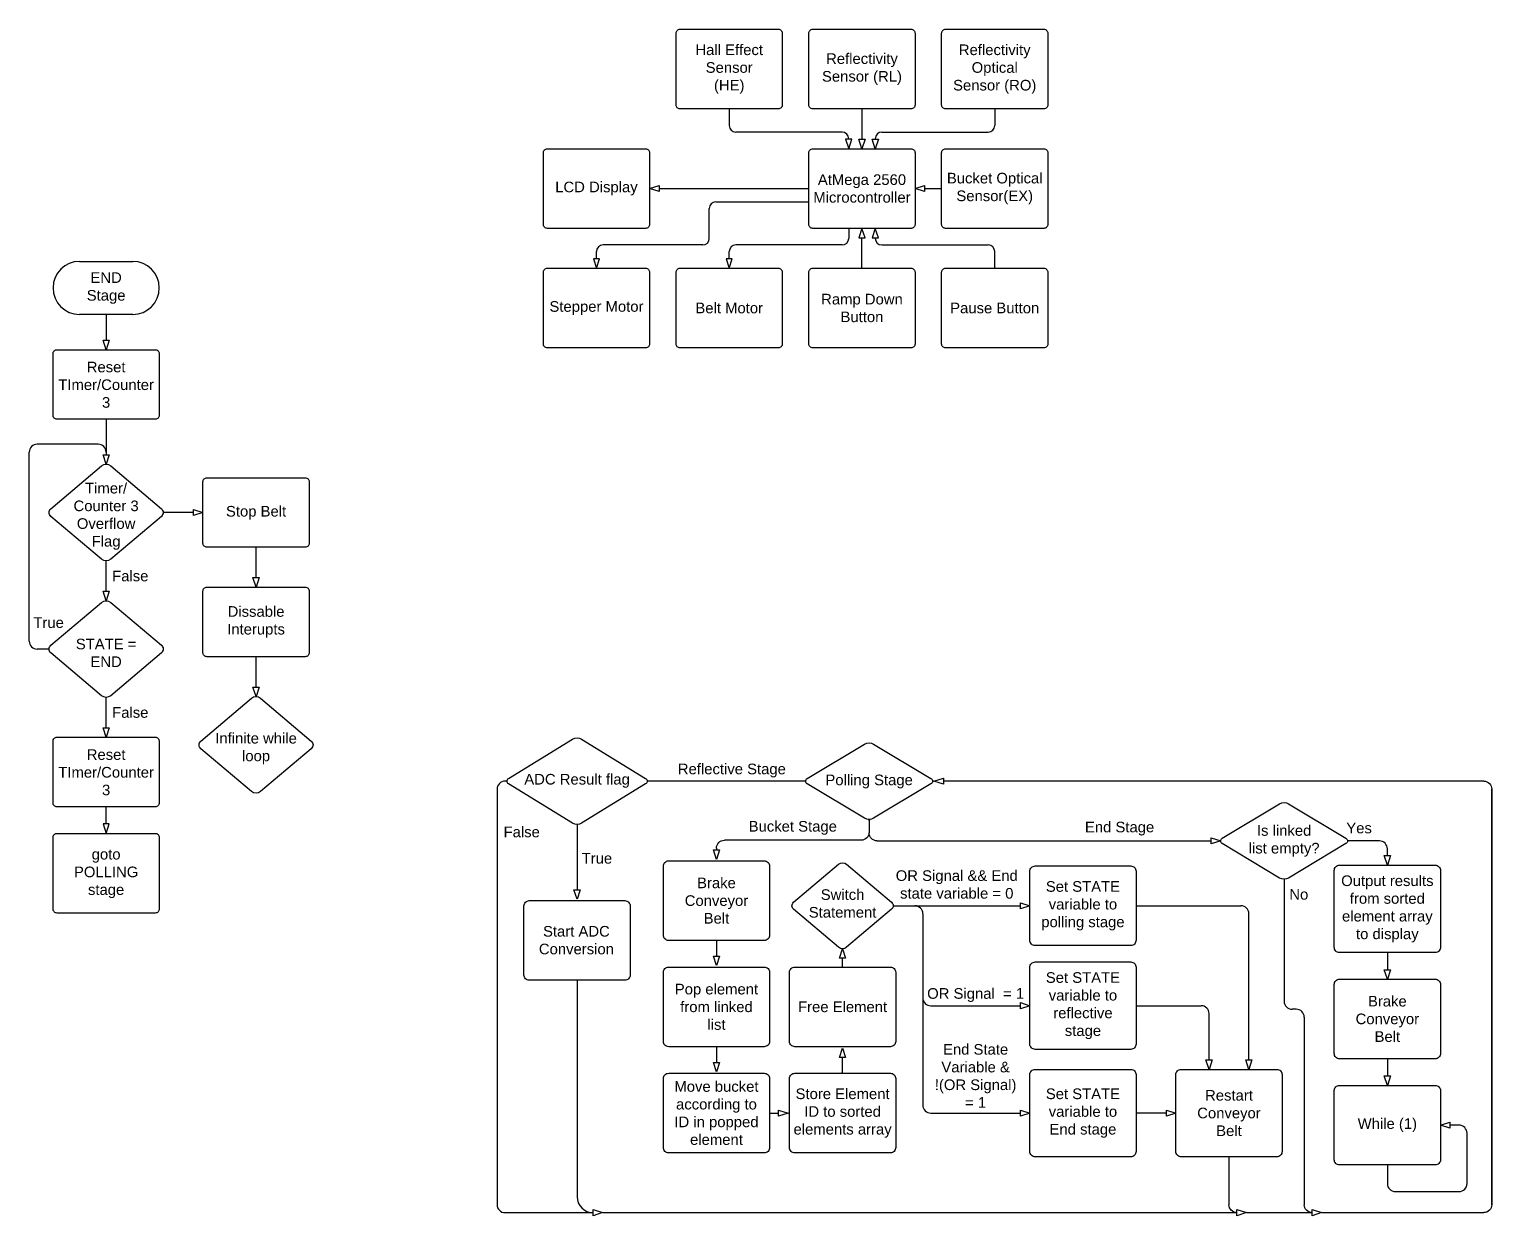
# Model space of a CAD drawing. Header units: inches. Extents: x 10 to 5225, y -3658 to 460.
# Drawn here: x 2674 to 4877, y -1328 to 460 of the extents above; entities that cross this region are included whole.
import ezdxf

# ---------------------------------------------------------------- set-up
doc = ezdxf.new("R2010")
doc.units = ezdxf.units.IN
doc.header["$MEASUREMENT"] = 0

msp = doc.modelspace()

# ---------------------------------------------------------------- linework, layer by layer
at = {"linetype": 'Continuous'}
for p, q in [((3728.3, 339.7), (3728.3, 314.7)), ((4128.3, 339.7), (4128.3, 314.7)), ((3898.3, 304.7), (3738.3, 304.7)), ((3908.3, 294), (3908.3, 294.7)), ((3948.3, 294), (3948.3, 294.7)), ((3958.3, 304.7), (4118.3, 304.7)), ((3622.6, 219.7), (3848.3, 219.7)), ((3708.2, 199.7), (3848.3, 199.7)), ((4022.6, 219.7), (4048.3, 219.7)), ((3698.3, 144.6), (3698.3, 189.8)), ((3908.3, 159.7), (3908.3, 144.7)), ((3688.4, 134.7), (3538.3, 134.7)), ((3898.3, 134.7), (3738.3, 134.7)), ((3948.3, 145.4), (3948.3, 144.7)), ((3958.3, 134.7), (4118.3, 134.7)), ((3528.3, 114), (3528.3, 124.7)), ((3728.3, 114), (3728.3, 124.7)), ((4128.3, 99.7), (4128.3, 124.7)), ((2777.6, -165.4), (2685.8, -165.4)), ((2673.8, -462), (2673.8, -177.4)), ((2921.2, -268.3), (2875.5, -268.3)), ((3015.5, -366.4), (3015.5, -320.7)), ((2789.6, -386.9), (2789.6, -341.1)), ((2703.8, -474), (2685.8, -474)), ((3015.5, -531.2), (3015.5, -485.5)), ((2789.6, -592.6), (2789.6, -546.8)), ((3393.5, -673), (3390.5, -673)), ((2789.6, -737.4), (2789.6, -711.6)), ((4707.8, -763), (4659.8, -763)), ((4719.8, -785.2), (4719.8, -775)), ((4564.3, -820.8), (4564.3, -1004.6)), ((4341.2, -860.7), (4499.2, -860.7)), ((4511.2, -1092.9), (4511.2, -872.7)), ((4719.8, -931.2), (4719.8, -957)), ((4341.2, -1011.2), (4439.2, -1011.2)), ((4451.2, -1092.9), (4451.2, -1023.2)), ((4582.5, -1016.6), (4576.3, -1016.6)), ((4386.9, -1173), (4341.2, -1173)), ((4827.8, -1191.2), (4814, -1191.2)), ((4839.8, -1279.2), (4839.8, -1203.2)), ((4719.8, -1251.2), (4719.8, -1279.2)), ((4731.8, -1291.2), (4827.8, -1291.2))]:
    msp.add_line(p, q, dxfattribs=at)
for p, q in [((3928.3, 339.7), (3928.3, 294)), ((3928.3, 99.7), (3928.3, 145.4)), ((2749.6, 110), (2829.6, 110)), ((2829.6, 30), (2749.6, 30)), ((2789.6, 30), (2789.6, -8.8)), ((2870.1, -75.9), (2870.1, -75)), ((2870.6, -75.9), (2870.1, -75.9)), ((2789.6, -127.8), (2789.6, -181.2)), ((3096, -268.8), (3096, -267.8)), ((3096.5, -268.8), (3096, -268.8)), ((3096, -433.6), (3096, -432.6)), ((3096.5, -433.6), (3096, -433.6)), ((2870.1, -659.7), (2870.1, -658.7)), ((2870.6, -659.7), (2870.1, -659.7)), ((3842.6, -673), (3604.6, -673)), ((3842.6, -673.5), (3842.6, -672.5)), ((3843.1, -673.5), (3842.6, -673.5)), ((3843.1, -673), (3843.1, -673.5)), ((4865.1, -673), (4051.4, -673)), ((3378.5, -685), (3378.5, -1311)), ((3499.1, -738.4), (3499.1, -836.1)), ((3939.1, -731.8), (3939.1, -751)), ((3927.1, -761.9), (3721.1, -761.9)), ((3951.1, -763), (4454.5, -763)), ((3709.1, -773.9), (3709.1, -776.1)), ((3709.1, -913), (3709.1, -936.1)), ((3899.1, -953), (3899.1, -940.2)), ((3499.1, -973), (3499.1, -1299)), ((4594.5, -1028.6), (4594.5, -1311)), ((3709.1, -1073), (3709.1, -1096.1)), ((3899.1, -1112), (3899.1, -1089.9)), ((4719.8, -1091.2), (4719.8, -1117)), ((3898.6, -1112.5), (3898.6, -1112)), ((3899.5, -1112.5), (3898.6, -1112.5)), ((3789.1, -1173), (3802.7, -1173)), ((4481.2, -1238.9), (4481.2, -1311)), ((3390.5, -1323), (3523.1, -1323)), ((3537.3, -1323), (4493.3, -1323)), ((4507.6, -1323), (4606.5, -1323)), ((4620.8, -1323), (4865.1, -1323))]:
    msp.add_line(p, q)
for points in [[(3648.3, 453.7, -0.414214), (3654.3, 459.7), (3802.3, 459.7, -0.414214), (3808.3, 453.7), (3808.3, 345.7, -0.414214), (3802.3, 339.7), (3654.3, 339.7, -0.414214), (3648.3, 345.7)], [(3848.3, 453.7, -0.414214), (3854.3, 459.7), (4002.3, 459.7, -0.414214), (4008.3, 453.7), (4008.3, 345.7, -0.414214), (4002.3, 339.7), (3854.3, 339.7, -0.414214), (3848.3, 345.7)], [(4048.3, 453.7, -0.414214), (4054.3, 459.7), (4202.3, 459.7, -0.414214), (4208.3, 453.7), (4208.3, 345.7, -0.414214), (4202.3, 339.7), (4054.3, 339.7, -0.414214), (4048.3, 345.7)], [(3448.3, 273.7, -0.414214), (3454.3, 279.7), (3602.3, 279.7, -0.414214), (3608.3, 273.7), (3608.3, 165.7, -0.414214), (3602.3, 159.7), (3454.3, 159.7, -0.414214), (3448.3, 165.7)], [(3848.3, 273.7, -0.414214), (3854.3, 279.7), (4002.3, 279.7, -0.414214), (4008.3, 273.7), (4008.3, 165.7, -0.414214), (4002.3, 159.7), (3854.3, 159.7, -0.414214), (3848.3, 165.7)], [(4048.3, 273.7, -0.414214), (4054.3, 279.7), (4202.3, 279.7, -0.414214), (4208.3, 273.7), (4208.3, 165.7, -0.414214), (4202.3, 159.7), (4054.3, 159.7, -0.414214), (4048.3, 165.7)], [(3448.3, 93.7, -0.414214), (3454.3, 99.7), (3602.3, 99.7, -0.414214), (3608.3, 93.7), (3608.3, -14.3, -0.414214), (3602.3, -20.3), (3454.3, -20.3, -0.414214), (3448.3, -14.3)], [(3648.3, 93.7, -0.414214), (3654.3, 99.7), (3802.3, 99.7, -0.414214), (3808.3, 93.7), (3808.3, -14.3, -0.414214), (3802.3, -20.3), (3654.3, -20.3, -0.414214), (3648.3, -14.3)], [(3848.3, 93.7, -0.414214), (3854.3, 99.7), (4002.3, 99.7, -0.414214), (4008.3, 93.7), (4008.3, -14.3, -0.414214), (4002.3, -20.3), (3854.3, -20.3, -0.414214), (3848.3, -14.3)], [(4048.3, 93.7, -0.414214), (4054.3, 99.7), (4202.3, 99.7, -0.414214), (4208.3, 93.7), (4208.3, -14.3, -0.414214), (4202.3, -20.3), (4054.3, -20.3, -0.414214), (4048.3, -14.3)], [(2709.6, -29, -0.414214), (2715.6, -23), (2863.6, -23, -0.414214), (2869.6, -29), (2869.6, -121.8, -0.414214), (2863.6, -127.8), (2715.6, -127.8, -0.414214), (2709.6, -121.8)], [(2782.8, -198, -0.365473), (2796.5, -198), (2872.8, -262.5, -0.464057), (2872.8, -274.1), (2796.5, -338.6, -0.365473), (2782.8, -338.6), (2706.5, -274.1, -0.464057), (2706.5, -262.5)], [(2935.5, -221.9, -0.414214), (2941.5, -215.9), (3089.5, -215.9, -0.414214), (3095.5, -221.9), (3095.5, -314.7, -0.414214), (3089.5, -320.7), (2941.5, -320.7, -0.414214), (2935.5, -314.7)], [(2935.5, -386.7, -0.414214), (2941.5, -380.7), (3089.5, -380.7, -0.414214), (3095.5, -386.7), (3095.5, -479.5, -0.414214), (3089.5, -485.5), (2941.5, -485.5, -0.414214), (2935.5, -479.5)], [(2782.8, -403.6, -0.365473), (2796.5, -403.6), (2872.8, -468.2, -0.464057), (2872.8, -479.8), (2796.5, -544.3, -0.365473), (2782.8, -544.3), (2706.5, -479.8, -0.464057), (2706.5, -468.2)], [(3008.6, -548, -0.365473), (3022.3, -548), (3098.6, -612.5, -0.464057), (3098.6, -624.1), (3022.3, -688.7, -0.365473), (3008.6, -688.7), (2932.3, -624.2, -0.464057), (2932.3, -612.5)], [(2709.6, -612.8, -0.414214), (2715.6, -606.8), (2863.6, -606.8, -0.414214), (2869.6, -612.8), (2869.6, -705.6, -0.414214), (2863.6, -711.6), (2715.6, -711.6, -0.414214), (2709.6, -705.6)], [(3492.3, -609.5, -0.282395), (3505.9, -609.5), (3602.3, -668.8, -0.558755), (3602.3, -677.2), (3505.9, -736.5, -0.282395), (3492.3, -736.5), (3395.9, -677.2, -0.558755), (3395.9, -668.8)], [(3932.2, -617.1, -0.277067), (3945.9, -617.1), (4032.2, -668.9, -0.56727), (4032.2, -677.1), (3945.9, -728.9, -0.277067), (3932.2, -728.9), (3845.9, -677.1, -0.56727), (3845.9, -668.9)], [(4557.4, -707.1, -0.277067), (4571.1, -707.1), (4657.4, -758.9, -0.56727), (4657.4, -767.1), (4571.1, -818.9, -0.277067), (4557.4, -818.9), (4471.1, -767.1, -0.56727), (4471.1, -758.9)], [(2709.6, -757.6, -0.414214), (2715.6, -751.6), (2863.6, -751.6, -0.414214), (2869.6, -757.6), (2869.6, -865.6, -0.414214), (2863.6, -871.6), (2715.6, -871.6, -0.414214), (2709.6, -865.6)], [(3629.1, -801, -0.414214), (3637.1, -793), (3781.1, -793, -0.414214), (3789.1, -801), (3789.1, -905, -0.414214), (3781.1, -913), (3637.1, -913, -0.414214), (3629.1, -905)], [(3893, -798.2, -0.365473), (3905.2, -798.2), (3973, -855.5, -0.464057), (3973, -865.9), (3905.2, -923.2, -0.365473), (3893, -923.2), (3825.2, -865.9, -0.464057), (3825.2, -855.5)], [(4181.2, -808.7, -0.414214), (4189.2, -800.7), (4333.2, -800.7, -0.414214), (4341.2, -808.7), (4341.2, -912.7, -0.414214), (4333.2, -920.7), (4189.2, -920.7, -0.414214), (4181.2, -912.7)], [(4639.8, -807.5, -0.414214), (4647.8, -799.5), (4791.8, -799.5, -0.414214), (4799.8, -807.5), (4799.8, -923.2, -0.414214), (4791.8, -931.2), (4647.8, -931.2, -0.414214), (4639.8, -923.2)], [(3419.1, -861, -0.414214), (3427.1, -853), (3571.1, -853, -0.414214), (3579.1, -861), (3579.1, -965, -0.414214), (3571.1, -973), (3427.1, -973, -0.414214), (3419.1, -965)], [(4181.2, -953.3, -0.414214), (4189.2, -945.3), (4333.2, -945.3, -0.414214), (4341.2, -953.3), (4341.2, -1069, -0.414214), (4333.2, -1077), (4189.2, -1077, -0.414214), (4181.2, -1069)], [(3629.1, -961, -0.414214), (3637.1, -953), (3781.1, -953, -0.414214), (3789.1, -961), (3789.1, -1065, -0.414214), (3781.1, -1073), (3637.1, -1073, -0.414214), (3629.1, -1065)], [(3819.1, -961, -0.414214), (3827.1, -953), (3971.1, -953, -0.414214), (3979.1, -961), (3979.1, -1065, -0.414214), (3971.1, -1073), (3827.1, -1073, -0.414214), (3819.1, -1065)], [(4639.8, -979.2, -0.414214), (4647.8, -971.2), (4791.8, -971.2, -0.414214), (4799.8, -979.2), (4799.8, -1083.2, -0.414214), (4791.8, -1091.2), (4647.8, -1091.2, -0.414214), (4639.8, -1083.2)], [(3629.1, -1121, -0.414214), (3637.1, -1113), (3781.1, -1113, -0.414214), (3789.1, -1121), (3789.1, -1225, -0.414214), (3781.1, -1233), (3637.1, -1233, -0.414214), (3629.1, -1225)], [(3819.1, -1121, -0.414214), (3827.1, -1113), (3971.1, -1113, -0.414214), (3979.1, -1121), (3979.1, -1225, -0.414214), (3971.1, -1233), (3827.1, -1233, -0.414214), (3819.1, -1225)], [(4181.2, -1115.1, -0.414214), (4189.2, -1107.1), (4333.2, -1107.1, -0.414214), (4341.2, -1115.1), (4341.2, -1230.9, -0.414214), (4333.2, -1238.9), (4189.2, -1238.9, -0.414214), (4181.2, -1230.9)], [(4401.2, -1115.1, -0.414214), (4409.2, -1107.1), (4553.2, -1107.1, -0.414214), (4561.2, -1115.1), (4561.2, -1230.9, -0.414214), (4553.2, -1238.9), (4409.2, -1238.9, -0.414214), (4401.2, -1230.9)], [(4639.8, -1139.2, -0.414214), (4647.8, -1131.2), (4791.8, -1131.2, -0.414214), (4799.8, -1139.2), (4799.8, -1243.2, -0.414214), (4791.8, -1251.2), (4647.8, -1251.2, -0.414214), (4639.8, -1243.2)]]:
    msp.add_lwpolyline(points, format="xyb", close=True)
for points in [[(3908.3, 279.7), (3913, 294), (3903.7, 294)], [(3928.3, 279.7), (3923.7, 294), (3933, 294)], [(3948.3, 279.7), (3943.7, 294), (3953, 294)], [(3608.3, 219.7), (3622.6, 224.3), (3622.6, 215.1)], [(4008.3, 219.7), (4022.6, 224.3), (4022.6, 215.1)], [(3928.3, 159.7), (3923.7, 145.4), (3933, 145.4)], [(3948.3, 159.7), (3943.7, 145.4), (3953, 145.4)], [(3528.3, 99.7), (3533, 114), (3523.7, 114)], [(3728.3, 99.7), (3733, 114), (3723.7, 114)], [(2789.6, -23), (2785, -8.8), (2794.3, -8.8)], [(2789.6, -195.4), (2785, -181.2), (2794.3, -181.2)], [(2935.5, -268.3), (2921.2, -272.9), (2921.2, -263.6)], [(3015.5, -380.7), (3010.8, -366.4), (3020.1, -366.4)], [(2789.6, -401.1), (2785, -386.9), (2794.3, -386.9)], [(3015.5, -545.5), (3010.8, -531.2), (3020.1, -531.2)], [(2789.6, -606.8), (2785, -592.6), (2794.3, -592.6)], [(4036.7, -673), (4050.9, -668.4), (4050.9, -677.6), (4036.7, -673), (4050.9, -668.4), (4050.9, -677.6)], [(4877.1, -1311), (4877.1, -685)], [(2789.6, -751.6), (2794.3, -737.4), (2785, -737.4)], [(3939.1, -731.3), (3939.5, -731.3), (3939.5, -731.8), (3938.6, -731.8), (3938.6, -731.3), (3939.1, -731.3), (3939.5, -731.3), (3939.5, -731.8), (3938.6, -731.8), (3938.6, -731.3)], [(4468.8, -763), (4454.5, -767.6), (4454.5, -758.4)], [(3709.1, -790.9), (3704.4, -776.6), (3713.7, -776.6)], [(4719.8, -799.5), (4715.1, -785.2), (4724.4, -785.2)], [(3499.1, -850.9), (3494.4, -836.6), (3503.7, -836.6)], [(4181.2, -860.7), (4166.9, -865.3), (4166.9, -856.1)], [(3709.1, -950.9), (3704.4, -936.6), (3713.7, -936.6)], [(3899.1, -925.5), (3903.7, -939.7), (3894.4, -939.7)], [(4719.8, -971.2), (4715.1, -957), (4724.4, -957)], [(4181.2, -1011.2), (4166.9, -1015.8), (4166.9, -1006.5)], [(3899.1, -1075.1), (3903.7, -1089.4), (3894.4, -1089.4)], [(3709.1, -1110.9), (3704.4, -1096.6), (3713.7, -1096.6)], [(4451.2, -1107.1), (4446.5, -1092.9), (4455.8, -1092.9)], [(4511.2, -1107.1), (4506.5, -1092.9), (4515.8, -1092.9)], [(4719.8, -1131.2), (4715.1, -1117), (4724.4, -1117)], [(3816.9, -1173), (3802.7, -1177.6), (3802.7, -1168.4)], [(4181.2, -1173), (4166.9, -1177.6), (4166.9, -1168.4)], [(4401.2, -1173), (4386.9, -1177.6), (4386.9, -1168.4)], [(4799.8, -1191.2), (4814, -1186.6), (4814, -1195.9), (4799.8, -1191.2), (4814, -1186.6), (4814, -1195.9)], [(3537.3, -1323), (3523.1, -1327.6), (3523.1, -1318.4)], [(4507.4, -1323), (4493.2, -1327.6), (4493.2, -1318.4)], [(4620.8, -1323), (4606.5, -1327.6), (4606.5, -1318.4)]]:
    msp.add_lwpolyline(points, close=True)
msp.add_lwpolyline([(3975.4, -860.7), (4166.9, -860.7)], dxfattribs=at)
for points in [[(4020, -872.7), (4020, -999.2, 0.414214), (4032, -1011.2), (4166.9, -1011.2)], [(4020, -999.2), (4020, -1161, 0.414214), (4032, -1173), (4166.9, -1173)]]:
    msp.add_lwpolyline(points, format="xyb", dxfattribs=at)
for centre, radius, start, end in [((3738.3, 314.7), 10, 180, 270), ((4118.3, 314.7), 10, 270, 0), ((3898.3, 294.7), 10, 0, 90), ((3958.3, 294.7), 10, 90, 180), ((3708.2, 189.8), 9.9, 90, 180), ((3538.3, 124.7), 10, 90, 180), ((3688.4, 144.6), 9.9, 270, 0), ((3738.3, 124.7), 10, 90, 180), ((3898.3, 144.7), 10, 270, 0), ((3958.3, 144.7), 10, 180, 270), ((4118.3, 124.7), 10, 0, 90), ((2749.6, 70), 40, 90, 270), ((2829.6, 70), 40, 270, 90), ((2685.8, -177.4), 12, 90, 180), ((2777.6, -177.4), 12, 0, 90), ((2685.8, -462), 12, 180, 270), ((3390.5, -685), 12, 90, 180), ((4707.8, -775), 12, 0, 90), ((4008, -872.7), 12, 0, 90), ((4499.2, -872.7), 12, 0, 90), ((4439.2, -1023.2), 12, 0, 90), ((4576.3, -1004.6), 12, 180, 270), ((4582.5, -1028.6), 12, 0, 90), ((4827.8, -1203.2), 12, 0, 90), ((3523.1, -1299), 24, 180, 270), ((4731.8, -1279.2), 12, 180, 270), ((4827.8, -1279.2), 12, 270, 0)]:
    msp.add_arc(centre, radius, start, end, dxfattribs=at)
at = {"extrusion": (0, 0, -1)}
for centre, start, end in [((-4865.1, -685), 90, 180), ((-3721.1, -773.9), 0, 90), ((-3927.1, -749.9), 180, 270), ((-3951.1, -751), 270, 0), ((-4493.2, -1311), 270, 0), ((-4606.5, -1311), 270, 0), ((-4865.1, -1311), 180, 270)]:
    msp.add_arc(centre, 12, start, end, dxfattribs=at)
msp.add_arc((3390.5, -1311), 12, 180, 270)

# ---------------------------------------------------------------- texts
at = {"linetype": 'Continuous', "char_height": 16, "attachment_point": 5}
for s, width, insert in [('{\\fArial|b0|i0|c0|p34;Hall Effect Sensor^J(HE)}', 145.65, (3728.3, 399.7)), ('{\\fArial|b0|i0|c0|p34;Reflectivity Sensor (RL)}', 145.65, (3928.3, 399.7)), ('{\\fArial|b0|i0|c0|p34;Reflectivity \\POptical\\PSensor (RO)}', 145.65, (4128.3, 399.7)), ('{\\fArial|b0|i0|c0|p34;Bucket Optical Sensor(EX)}', 145.65, (4128.3, 219.7)), ('{\\fArial|b0|i0|c0|p34;LCD Display}', 145.65, (3528.3, 219.7)), ('{\\fArial|b0|i0|c0|p34;AtMega 2560 Microcontroller}', 145.65, (3928.3, 219.7)), ('{\\fArial|b0|i0|c0|p34;END\\PStage}', 125.619, (2789.6, 69.8)), ('{\\fArial|b0|i0|c0|p34;Stepper Motor}', 145.65, (3528.3, 39.7)), ('{\\fArial|b0|i0|c0|p34;Belt Motor}', 145.65, (3728.3, 39.7)), ('{\\fArial|b0|i0|c0|p34;Ramp Down Button}', 145.65, (3928.3, 39.7)), ('{\\fArial|b0|i0|c0|p34;Pause Button}', 145.65, (4128.3, 39.7)), ('{\\fArial|b0|i0|c0|p34;Reset TImer/Counter 3}', 131.37, (2789.6, -75.9)), ('{\\fArial|b0|i0|c0|p34;Timer/ Counter 3 Overflow Flag}', 127.296, (2789.6, -274)), ('{\\fArial|b0|i0|c0|p34;Stop Belt}', 131.37, (3015.5, -268.8)), ('{\\fArial|b0|i0|c0|p34;False}', 59.83, (2826, -364)), ('{\\fArial|b0|i0|c0|p34;Dissable Interupts}', 131.37, (3015.5, -433.1)), ('{\\fArial|b0|i0|c0|p34;True}', 59.83, (2703, -434.2)), ('{\\fArial|b0|i0|c0|p34;STATE = END}', 127.296, (2789.6, -479.7)), ('{\\fArial|b0|i0|c0|p34;False}', 59.83, (2826, -569.6)), ('{\\fArial|b0|i0|c0|p34;Infinite while loop}', 127.296, (3015.5, -624)), ('{\\fArial|b0|i0|c0|p34;Reset TImer/Counter 3}', 131.37, (2789.6, -659.7)), ('{\\fArial|b0|i0|c0|p34;Reflective Stage}', 190.061, (3732.3, -657)), ('{\\fArial|b0|i0|c0|p34;ADC Result flag}', 190.061, (3499.1, -672.5)), ('{\\fArial|b0|i0|c0|p34;Polling Stage}', 145.65, (3939.1, -673.5)), ('{\\fArial|b0|i0|c0|p34;False}', 59.83, (3415.7, -749.6)), ('{\\fArial|b0|i0|c0|p34;Bucket Stage}', 145.65, (3824.1, -743.4)), ('{\\fArial|b0|i0|c0|p34;End Stage}', 145.65, (4316.4, -744.5)), ('{\\fArial|b0|i0|c0|p34;Is linked list empty?}', 107.524, (4564.3, -763)), ('{\\fArial|b0|i0|c0|p34;Yes}', 40.88, (4677.2, -743.7)), ('{\\fArial|b0|i0|c0|p34;goto\\PPOLLING\\Pstage}', 145.65, (2789.6, -812.1)), ('{\\fArial|b0|i0|c0|p34;True}', 59.83, (3529, -789.3)), ('\\pxt5;{\\fArial|b0|i0|c0|p34;OR Signal && End state variable = 0}', 188.701, (4071.1, -828.7)), ('{\\fArial|b0|i0|c0|p34;Output results from sorted element array to display}', 158.391, (4719.8, -865.4)), ('{\\fArial|b0|i0|c0|p34;Brake Conveyor Belt}', 127.296, (3709.1, -853)), ('{\\fArial|b0|i0|c0|p34;Switch Statement}', 127.296, (3899.1, -857.3)), ('{\\fArial|b0|i0|c0|p34;Set STATE\\Pvariable to polling stage}', 127.296, (4261.2, -860.7)), ('{\\fArial|b0|i0|c0|p34;No}', 29.824, (4586.4, -843.6)), ('{\\fArial|b0|i0|c0|p34;Start ADC Conversion}', 145.65, (3498.1, -912.6)), ('{\\fArial|b0|i0|c0|p34;Set STATE variable to reflective stage}', 127.296, (4261.2, -1011.2)), ('{\\fArial|b0|i0|c0|p34;Pop element from linked list}', 127.296, (3709.1, -1013)), ('\\pxt5;{\\fArial|b0|i0|c0|p34;OR Signal  = 1}', 143.964, (4099.5, -995.2)), ('{\\fArial|b0|i0|c0|p34;Free Element}', 127.296, (3899.1, -1013)), ('{\\fArial|b0|i0|c0|p34;Brake Conveyor Belt}', 127.296, (4719.8, -1031.2)), ('{\\fArial|b0|i0|c0|p34;End State Variable & !(OR Signal) = 1}', 134.733, (4099.5, -1117)), ('{\\fArial|b0|i0|c0|p34;Move bucket according to ID in popped element}', 127.296, (3709.1, -1173)), ('{\\fArial|b0|i0|c0|p34;Store Element ID to sorted elements array}', 165.666, (3899.1, -1173)), ('{\\fArial|b0|i0|c0|p34;Set STATE variable to End stage}', 127.296, (4261.2, -1173)), ('{\\fArial|b0|i0|c0|p34;Restart Conveyor Belt}', 127.296, (4481.2, -1173)), ('{\\fArial|b0|i0|c0|p34;While (1)}', 127.296, (4719.8, -1191.2))]:
    msp.add_mtext_dynamic_manual_height_columns(s, width=width, gutter_width=1, heights=[0], dxfattribs=dict(at, insert=insert))

doc.saveas('drawing.dxf')
